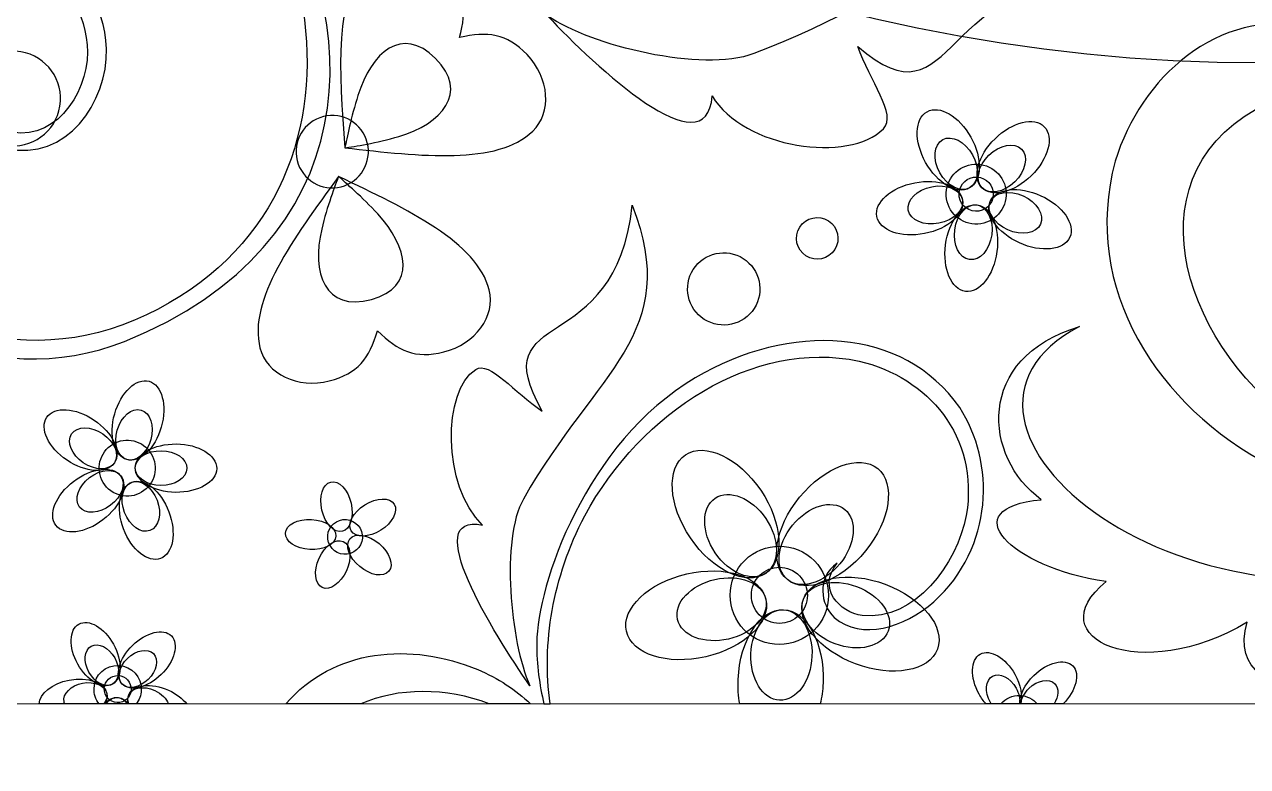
# Model space of a CAD drawing. Header units: millimetres. Extents: x -96 to 58, y -5 to 152.
# Drawn here: x -59.13 to -19.42, y -4.93 to 19.15 of the extents above; entities that cross this region are included whole.
import ezdxf

# ---------------------------------------------------------------- set-up
doc = ezdxf.new("R2010")
doc.units = ezdxf.units.MM
doc.header["$MEASUREMENT"] = 0
doc.layers.add('Capa 1', color=7, linetype='Continuous')

msp = doc.modelspace()

# ---------------------------------------------------------------- linework, layer by layer
at = {"layer": 'Capa 1', "color": 250, "lineweight": 9}
msp.add_open_spline([(-95.1806, 149.5), (-95.1806, 149.5), (57.2195, 149.5), (57.2195, 149.5), (57.2195, 149.5), (57.2195, 149.5), (57.2195, -2.9001), (57.2195, -2.9001), (57.2195, -2.9001), (57.2195, -2.9001), (-95.1806, -2.9001), (-95.1806, -2.9001), (-95.1806, -2.9001), (-95.1806, -2.9001), (-95.1806, 149.5), (-95.1806, 149.5)], degree=3, knots=[0, 0, 0, 0, 0.2, 0.2, 0.2, 0.2, 0.4, 0.4, 0.4, 0.4, 0.6, 0.6, 0.6, 0.6, 1, 1, 1, 1], dxfattribs=at)
at = {"layer": 'Capa 1', "color": 7}
msp.add_open_spline([(-18.9806, 128.6859), (11.6082, 128.6859), (36.4054, 103.8887), (36.4054, 73.2999), (36.4054, 73.2999), (36.4054, 42.7112), (11.6082, 17.9139), (-18.9806, 17.9139), (-18.9806, 17.9139), (-49.5694, 17.9139), (-74.3666, 42.7111), (-74.3666, 73.2999), (-74.3666, 73.2999), (-74.3666, 103.8888), (-49.5694, 128.6859), (-18.9806, 128.6859)], degree=3, knots=[0, 0, 0, 0, 0.2, 0.2, 0.2, 0.2, 0.4, 0.4, 0.4, 0.4, 0.6, 0.6, 0.6, 0.6, 1, 1, 1, 1], dxfattribs=at)
at = {"layer": 'Capa 1'}
for points, knots in [([(-60.1809, 17.1918), (-60.9255, 16.8436), (-60.3431, 15.9568), (-59.8126, 15.7408), (-59.8126, 15.7408), (-58.2456, 15.169), (-57.0805, 16.8821), (-57.08, 18.2522), (-57.08, 18.2522), (-57.158, 20.8573), (-59.9147, 22.5302), (-62.2818, 22.0737), (-62.2818, 22.0737), (-65.827, 21.285), (-67.5467, 17.1349), (-66.4388, 13.8971), (-66.4388, 13.8971), (-64.918, 9.8312), (-59.921, 7.9182), (-55.9689, 9.3955), (-55.9689, 9.3955), (-47.1162, 12.7158), (-48.7407, 24.4549), (-56.2488, 27.8375), (-56.2488, 27.8375), (-60.5057, 29.8308), (-65.6267, 28.5567), (-69.1952, 25.2202), (-69.1952, 25.2202), (-55.3195, 38.1382), (-40.1722, 15.1738), (-55.8825, 8.8663), (-55.8825, 8.8663), (-60.1153, 7.167), (-65.2225, 9.417), (-66.808, 13.8201), (-66.808, 13.8201), (-67.9884, 17.4123), (-66.2286, 21.548), (-62.3316, 22.4043), (-62.3316, 22.4043), (-59.609, 22.9215), (-56.6177, 21.3111), (-56.4632, 18.361), (-56.4632, 18.361), (-56.4236, 16.632), (-57.7748, 14.6862), (-59.7127, 15.1315), (-59.7127, 15.1315), (-60.4445, 15.325), (-61.4204, 16.2991), (-60.688, 17.0332), (-60.688, 17.0332), (-60.5455, 17.1627), (-60.3732, 17.2236), (-60.1809, 17.1918)], [0, 0, 0, 0, 0.0666667, 0.0666667, 0.0666667, 0.0666667, 0.1333333, 0.1333333, 0.1333333, 0.1333333, 0.2, 0.2, 0.2, 0.2, 0.2666667, 0.2666667, 0.2666667, 0.2666667, 0.3333333, 0.3333333, 0.3333333, 0.3333333, 0.4, 0.4, 0.4, 0.4, 0.4666667, 0.4666667, 0.4666667, 0.4666667, 0.5333333, 0.5333333, 0.5333333, 0.5333333, 0.6, 0.6, 0.6, 0.6, 0.6666667, 0.6666667, 0.6666667, 0.6666667, 0.7333333, 0.7333333, 0.7333333, 0.7333333, 0.8, 0.8, 0.8, 0.8, 0.8666667, 0.8666667, 0.8666667, 0.8666667, 1, 1, 1, 1]), ([(-42.1398, 19.427), (-40.7416, 18.464), (-37.1311, 17.575), (-35.4528, 18.2081), (-35.4528, 18.2081), (-30.0632, 20.2399), (-27.8881, 23.2209), (-23.7299, 20.6937), (-23.7299, 20.6937), (-29.5188, 20.9182), (-28.8319, 15.6406), (-32.0789, 18.4416), (-32.0789, 18.4416), (-31.6925, 17.3203), (-30.7838, 16.2307), (-31.2452, 15.7631), (-31.2452, 15.7631), (-32.3381, 14.6547), (-35.7877, 15.1155), (-36.8031, 16.8369), (-36.8031, 16.8369), (-36.9771, 14.3868), (-40.6113, 17.7991), (-42.1398, 19.427)], [0, 0, 0, 0, 0.1428571, 0.1428571, 0.1428571, 0.1428571, 0.2857143, 0.2857143, 0.2857143, 0.2857143, 0.4285714, 0.4285714, 0.4285714, 0.4285714, 0.5714286, 0.5714286, 0.5714286, 0.5714286, 0.7142857, 0.7142857, 0.7142857, 0.7142857, 1, 1, 1, 1]), ([(-45.0035, 18.731), (-44.098, 18.9359), (-43.4793, 18.8652), (-42.8141, 18.174), (-42.8141, 18.174), (-42.0797, 17.4105), (-41.9973, 16.2972), (-42.6298, 15.689), (-42.6298, 15.689), (-43.7755, 14.5871), (-46.2514, 14.8688), (-48.727, 15.15), (-48.727, 15.15), (-48.9113, 17.6351), (-49.0959, 20.1196), (-47.95, 21.2215), (-47.95, 21.2215), (-47.3177, 21.8299), (-46.2084, 21.7034), (-45.4744, 20.9401), (-45.4744, 20.9401), (-44.8092, 20.2485), (-44.7631, 19.6276), (-45.0035, 18.731)], [0, 0, 0, 0, 0.1428571, 0.1428571, 0.1428571, 0.1428571, 0.2857143, 0.2857143, 0.2857143, 0.2857143, 0.4285714, 0.4285714, 0.4285714, 0.4285714, 0.5714286, 0.5714286, 0.5714286, 0.5714286, 0.7142857, 0.7142857, 0.7142857, 0.7142857, 1, 1, 1, 1]), ([(-16.3935, 14.7237), (-14.8042, 15.7389), (-17.2753, 17.2116), (-18.3073, 16.8023), (-18.3073, 16.8023), (-28.1525, 12.8991), (-12.9108, -4.933), (-4.3022, 11.0134), (-4.3022, 11.0134), (-6.5114, 5.4835), (-12.9217, 1.7998), (-18.6777, 4.8323), (-18.6777, 4.8323), (-22.3275, 6.7545), (-24.8398, 10.579), (-23.7165, 14.7173), (-23.7165, 14.7173), (-22.8973, 17.4277), (-20.3837, 19.684), (-17.4127, 19.1002), (-17.4127, 19.1002), (-16.0076, 18.7785), (-14.6374, 17.6726), (-14.7301, 16.1069), (-14.7301, 16.1069), (-14.8119, 15.2742), (-15.5366, 14.6678), (-16.3935, 14.7237)], [0, 0, 0, 0, 0.125, 0.125, 0.125, 0.125, 0.25, 0.25, 0.25, 0.25, 0.375, 0.375, 0.375, 0.375, 0.5, 0.5, 0.5, 0.5, 0.625, 0.625, 0.625, 0.625, 0.75, 0.75, 0.75, 0.75, 1, 1, 1, 1]), ([(-45.7886, 18.0525), (-44.6784, 16.9452), (-45.5862, 15.9285), (-46.9738, 15.5184), (-46.9738, 15.5184), (-47.7006, 15.3033), (-48.4224, 15.1947), (-48.727, 15.15), (-48.727, 15.15), (-48.6585, 15.4526), (-48.5281, 16.1469), (-48.3031, 16.8518), (-48.3031, 16.8518), (-47.8589, 18.2456), (-46.8745, 19.1356), (-45.7886, 18.0525)], [0, 0, 0, 0, 0.2, 0.2, 0.2, 0.2, 0.4, 0.4, 0.4, 0.4, 0.6, 0.6, 0.6, 0.6, 1, 1, 1, 1]), ([(-57.9774, 16.5036), (-58.1131, 15.6655), (-58.903, 15.0966), (-59.7404, 15.2322), (-59.7404, 15.2322), (-60.5784, 15.3685), (-61.1473, 16.1578), (-61.0115, 16.9952), (-61.0115, 16.9952), (-60.8758, 17.833), (-60.0861, 18.4021), (-59.2485, 18.2664), (-59.2485, 18.2664), (-58.4108, 18.1306), (-57.8417, 17.341), (-57.9774, 16.5036)], [0, 0, 0, 0, 0.2, 0.2, 0.2, 0.2, 0.4, 0.4, 0.4, 0.4, 0.6, 0.6, 0.6, 0.6, 1, 1, 1, 1]), ([(-48.8506, 13.8855), (-49.4794, 13.7265), (-50.1181, 14.1077), (-50.2767, 14.7371), (-50.2767, 14.7371), (-50.4355, 15.3656), (-50.0546, 16.0041), (-49.4256, 16.1629), (-49.4256, 16.1629), (-48.7971, 16.3219), (-48.1583, 15.9409), (-47.9994, 15.3121), (-47.9994, 15.3121), (-47.8406, 14.6834), (-48.2218, 14.0442), (-48.8506, 13.8855)], [0, 0, 0, 0, 0.2, 0.2, 0.2, 0.2, 0.4, 0.4, 0.4, 0.4, 0.6, 0.6, 0.6, 0.6, 1, 1, 1, 1]), ([(-29.8265, 16.321), (-30.232, 16.0949), (-30.2529, 15.3572), (-29.8723, 14.6738), (-29.8723, 14.6738), (-29.4919, 13.9901), (-28.8543, 13.6192), (-28.4488, 13.8453), (-28.4488, 13.8453), (-28.0429, 14.0711), (-28.0223, 14.8087), (-28.4027, 15.4917), (-28.4027, 15.4917), (-28.783, 16.1756), (-29.4207, 16.5464), (-29.8265, 16.321)], [0, 0, 0, 0, 0.2, 0.2, 0.2, 0.2, 0.4, 0.4, 0.4, 0.4, 0.6, 0.6, 0.6, 0.6, 1, 1, 1, 1]), ([(-26.0195, 15.8343), (-26.3443, 16.1666), (-27.061, 15.9917), (-27.6199, 15.4445), (-27.6199, 15.4445), (-28.1791, 14.8978), (-28.3689, 14.185), (-28.044, 13.853), (-28.044, 13.853), (-27.7192, 13.521), (-27.0026, 13.6956), (-26.4436, 14.2428), (-26.4436, 14.2428), (-25.8844, 14.7898), (-25.6943, 15.5027), (-26.0195, 15.8343)], [0, 0, 0, 0, 0.2, 0.2, 0.2, 0.2, 0.4, 0.4, 0.4, 0.4, 0.6, 0.6, 0.6, 0.6, 1, 1, 1, 1]), ([(-29.3167, 15.4148), (-29.6087, 15.2519), (-29.6505, 14.7697), (-29.4098, 14.3376), (-29.4098, 14.3376), (-29.1693, 13.9057), (-28.7375, 13.687), (-28.4456, 13.8496), (-28.4456, 13.8496), (-28.1534, 14.0119), (-28.1116, 14.4944), (-28.352, 14.9265), (-28.352, 14.9265), (-28.5924, 15.3591), (-29.0243, 15.5771), (-29.3167, 15.4148)], [0, 0, 0, 0, 0.2, 0.2, 0.2, 0.2, 0.4, 0.4, 0.4, 0.4, 0.6, 0.6, 0.6, 0.6, 1, 1, 1, 1]), ([(-26.7589, 15.1041), (-26.9925, 15.3428), (-27.4691, 15.256), (-27.8222, 14.91), (-27.8222, 14.91), (-28.1757, 14.564), (-28.2727, 14.0897), (-28.0389, 13.851), (-28.0389, 13.851), (-27.8053, 13.612), (-27.3291, 13.6991), (-26.9754, 14.0451), (-26.9754, 14.0451), (-26.6222, 14.3912), (-26.5249, 14.865), (-26.7589, 15.1041)], [0, 0, 0, 0, 0.2, 0.2, 0.2, 0.2, 0.4, 0.4, 0.4, 0.4, 0.6, 0.6, 0.6, 0.6, 1, 1, 1, 1]), ([(-28.2735, 12.6739), (-27.7361, 12.6497), (-27.2813, 13.066), (-27.2573, 13.6026), (-27.2573, 13.6026), (-27.2332, 14.1399), (-27.6494, 14.5948), (-28.1863, 14.6189), (-28.1863, 14.6189), (-28.7235, 14.6428), (-29.1785, 14.2265), (-29.2023, 13.6896), (-29.2023, 13.6896), (-29.2263, 13.153), (-28.8105, 12.6977), (-28.2735, 12.6739)], [0, 0, 0, 0, 0.2, 0.2, 0.2, 0.2, 0.4, 0.4, 0.4, 0.4, 0.6, 0.6, 0.6, 0.6, 1, 1, 1, 1]), ([(-47.6658, 9.2104), (-47.9365, 8.3227), (-48.3042, 7.8197), (-49.2344, 7.5844), (-49.2344, 7.5844), (-50.2613, 7.3254), (-51.2693, 7.8051), (-51.4839, 8.6562), (-51.4839, 8.6562), (-51.8734, 10.1972), (-50.4021, 12.208), (-48.9308, 14.219), (-48.9308, 14.219), (-46.6812, 13.1479), (-44.4314, 12.0766), (-44.0419, 10.5354), (-44.0419, 10.5354), (-43.8272, 9.6849), (-44.4864, 8.7836), (-45.5135, 8.5246), (-45.5135, 8.5246), (-46.4437, 8.2893), (-47.006, 8.5575), (-47.6658, 9.2104)], [0, 0, 0, 0, 0.1428571, 0.1428571, 0.1428571, 0.1428571, 0.2857143, 0.2857143, 0.2857143, 0.2857143, 0.4285714, 0.4285714, 0.4285714, 0.4285714, 0.5714286, 0.5714286, 0.5714286, 0.5714286, 0.7142857, 0.7142857, 0.7142857, 0.7142857, 1, 1, 1, 1]), ([(-47.8661, 10.2287), (-49.378, 9.8134), (-49.8111, 11.105), (-49.4797, 12.5136), (-49.4797, 12.5136), (-49.3062, 13.2515), (-49.0426, 13.9323), (-48.9308, 14.219), (-48.9308, 14.219), (-48.7021, 14.01), (-48.1635, 13.5519), (-47.6626, 13.0076), (-47.6626, 13.0076), (-46.672, 11.9307), (-46.3873, 10.635), (-47.8661, 10.2287)], [0, 0, 0, 0, 0.2, 0.2, 0.2, 0.2, 0.4, 0.4, 0.4, 0.4, 0.6, 0.6, 0.6, 0.6, 1, 1, 1, 1]), ([(-31.4561, 12.921), (-31.3677, 12.4651), (-30.6731, 12.216), (-29.9055, 12.3651), (-29.9055, 12.3651), (-29.1376, 12.5138), (-28.5864, 13.0038), (-28.6749, 13.4601), (-28.6749, 13.4601), (-28.7632, 13.9163), (-29.4576, 14.165), (-30.2254, 14.0161), (-30.2254, 14.0161), (-30.9935, 13.8673), (-31.5442, 13.3768), (-31.4561, 12.921)], [0, 0, 0, 0, 0.2, 0.2, 0.2, 0.2, 0.4, 0.4, 0.4, 0.4, 0.6, 0.6, 0.6, 0.6, 1, 1, 1, 1]), ([(-30.4364, 13.1239), (-30.3728, 12.7955), (-29.9275, 12.6055), (-29.4422, 12.6999), (-29.4422, 12.6999), (-28.9565, 12.7939), (-28.6144, 13.1364), (-28.6779, 13.4644), (-28.6779, 13.4644), (-28.7415, 13.7926), (-29.1869, 13.9824), (-29.6725, 13.8882), (-29.6725, 13.8882), (-30.1579, 13.7942), (-30.4999, 13.4515), (-30.4364, 13.1239)], [0, 0, 0, 0, 0.2, 0.2, 0.2, 0.2, 0.4, 0.4, 0.4, 0.4, 0.6, 0.6, 0.6, 0.6, 1, 1, 1, 1]), ([(-28.2547, 13.0914), (-27.9481, 13.078), (-27.6888, 13.3153), (-27.6751, 13.6212), (-27.6751, 13.6212), (-27.6614, 13.9277), (-27.8986, 14.1873), (-28.2051, 14.2008), (-28.2051, 14.2008), (-28.5114, 14.2146), (-28.7707, 13.9772), (-28.7847, 13.671), (-28.7847, 13.671), (-28.7982, 13.3649), (-28.5612, 13.1055), (-28.2547, 13.0914)], [0, 0, 0, 0, 0.2, 0.2, 0.2, 0.2, 0.4, 0.4, 0.4, 0.4, 0.6, 0.6, 0.6, 0.6, 1, 1, 1, 1]), ([(-25.1923, 12.2456), (-25.0003, 12.6682), (-25.4225, 13.2729), (-26.1349, 13.5963), (-26.1349, 13.5963), (-26.8472, 13.9198), (-27.5804, 13.8387), (-27.7722, 13.4157), (-27.7722, 13.4157), (-27.9642, 12.9931), (-27.5421, 12.388), (-26.8297, 12.0649), (-26.8297, 12.0649), (-26.1173, 11.7417), (-25.3841, 11.8221), (-25.1923, 12.2456)], [0, 0, 0, 0, 0.2, 0.2, 0.2, 0.2, 0.4, 0.4, 0.4, 0.4, 0.6, 0.6, 0.6, 0.6, 1, 1, 1, 1]), ([(-26.1408, 12.6705), (-26.0029, 12.9744), (-26.2561, 13.3871), (-26.7066, 13.5918), (-26.7066, 13.5918), (-27.1568, 13.7959), (-27.6342, 13.7145), (-27.7722, 13.4103), (-27.7722, 13.4103), (-27.9106, 13.1057), (-27.6571, 12.6934), (-27.2066, 12.489), (-27.2066, 12.489), (-26.7565, 12.2847), (-26.2791, 12.3659), (-26.1408, 12.6705)], [0, 0, 0, 0, 0.2, 0.2, 0.2, 0.2, 0.4, 0.4, 0.4, 0.4, 0.6, 0.6, 0.6, 0.6, 1, 1, 1, 1]), ([(-42.7205, -2.3123), (-43.3625, -0.8784), (-43.671, 2.4478), (-42.9312, 3.7482), (-42.9312, 3.7482), (-40.5563, 7.9245), (-37.7728, 9.1019), (-39.3975, 13.2855), (-39.3975, 13.2855), (-39.9164, 8.2354), (-44.2884, 10.0672), (-42.321, 6.6065), (-42.321, 6.6065), (-43.2203, 7.203), (-44.0288, 8.2432), (-44.4806, 7.9547), (-44.4806, 7.9547), (-45.5501, 7.2717), (-45.5831, 4.1853), (-44.2543, 2.9043), (-44.2543, 2.9043), (-46.3438, 3.3296), (-43.908, -0.6097), (-42.7205, -2.3123)], [0, 0, 0, 0, 0.1428571, 0.1428571, 0.1428571, 0.1428571, 0.2857143, 0.2857143, 0.2857143, 0.2857143, 0.4285714, 0.4285714, 0.4285714, 0.4285714, 0.5714286, 0.5714286, 0.5714286, 0.5714286, 0.7142857, 0.7142857, 0.7142857, 0.7142857, 1, 1, 1, 1]), ([(-28.5807, 10.4897), (-28.1202, 10.4273), (-27.6622, 11.0054), (-27.5575, 11.7807), (-27.5575, 11.7807), (-27.4528, 12.556), (-27.7413, 13.2348), (-28.2015, 13.2969), (-28.2015, 13.2969), (-28.6616, 13.3591), (-29.1198, 12.7809), (-29.2243, 12.0059), (-29.2243, 12.0059), (-29.3291, 11.2307), (-29.0409, 10.5518), (-28.5807, 10.4897)], [0, 0, 0, 0, 0.2, 0.2, 0.2, 0.2, 0.4, 0.4, 0.4, 0.4, 0.6, 0.6, 0.6, 0.6, 1, 1, 1, 1]), ([(-28.4464, 11.5204), (-28.115, 11.4756), (-27.7928, 11.8367), (-27.7267, 12.3267), (-27.7267, 12.3267), (-27.6605, 12.8173), (-27.8755, 13.2503), (-28.2069, 13.2955), (-28.2069, 13.2955), (-28.538, 13.34), (-28.86, 12.9787), (-28.9264, 12.4888), (-28.9264, 12.4888), (-28.9925, 11.9988), (-28.7773, 11.5651), (-28.4464, 11.5204)], [0, 0, 0, 0, 0.2, 0.2, 0.2, 0.2, 0.4, 0.4, 0.4, 0.4, 0.6, 0.6, 0.6, 0.6, 1, 1, 1, 1]), ([(-33.029, 12.7785), (-33.3427, 12.9793), (-33.76, 12.8882), (-33.9612, 12.5743), (-33.9612, 12.5743), (-34.162, 12.2607), (-34.0708, 11.8431), (-33.7571, 11.6421), (-33.7571, 11.6421), (-33.4434, 11.4415), (-33.0259, 11.5323), (-32.825, 11.8465), (-32.825, 11.8465), (-32.6238, 12.16), (-32.7154, 12.5774), (-33.029, 12.7785)], [0, 0, 0, 0, 0.2, 0.2, 0.2, 0.2, 0.4, 0.4, 0.4, 0.4, 0.6, 0.6, 0.6, 0.6, 1, 1, 1, 1]), ([(-35.794, 11.5584), (-36.3397, 11.9077), (-37.0656, 11.7489), (-37.4153, 11.2031), (-37.4153, 11.2031), (-37.765, 10.658), (-37.6062, 9.9316), (-37.0604, 9.5818), (-37.0604, 9.5818), (-36.5149, 9.2324), (-35.7886, 9.3912), (-35.4388, 9.937), (-35.4388, 9.937), (-35.0893, 10.4823), (-35.2482, 11.2088), (-35.794, 11.5584)], [0, 0, 0, 0, 0.2, 0.2, 0.2, 0.2, 0.4, 0.4, 0.4, 0.4, 0.6, 0.6, 0.6, 0.6, 1, 1, 1, 1]), ([(-32.7494, 1.6728), (-33.3996, 0.8386), (-32.6684, 0.07), (-31.9277, -0.0336), (-31.9277, -0.0336), (-30.2177, -0.2015), (-28.8566, 1.6278), (-28.5512, 3.2203), (-28.5512, 3.2203), (-28.1319, 5.7964), (-29.8002, 7.6989), (-32.0288, 8.2289), (-32.0288, 8.2289), (-35.4855, 8.9393), (-39.0921, 6.5893), (-40.9416, 3.2053), (-40.9416, 3.2053), (-41.9862, 1.1833), (-42.3373, -0.9213), (-42.0636, -2.9001), (-42.0636, -2.9001), (-42.0636, -2.9001), (-42.2658, -2.9001), (-42.2658, -2.9001), (-42.2658, -2.9001), (-42.4046, -2.3036), (-42.5028, -1.6272), (-42.4973, -0.9205), (-42.4973, -0.9205), (-42.4827, 0.9691), (-40.9132, 5.575), (-37.3509, 7.6835), (-37.3509, 7.6835), (-34.2935, 9.4932), (-30.601, 9.3494), (-28.7673, 6.7193), (-28.7673, 6.7193), (-27.6113, 4.9391), (-27.6463, 2.1953), (-29.6087, 0.4112), (-29.6087, 0.4112), (-30.5634, -0.412), (-31.9627, -0.8599), (-32.8376, -0.0939), (-32.8376, -0.0939), (-33.2851, 0.3363), (-33.4203, 1.1713), (-32.7494, 1.6728)], [0, 0, 0, 0, 0.0769231, 0.0769231, 0.0769231, 0.0769231, 0.1538462, 0.1538462, 0.1538462, 0.1538462, 0.2307692, 0.2307692, 0.2307692, 0.2307692, 0.3076923, 0.3076923, 0.3076923, 0.3076923, 0.3846154, 0.3846154, 0.3846154, 0.3846154, 0.4615385, 0.4615385, 0.4615385, 0.4615385, 0.5384615, 0.5384615, 0.5384615, 0.5384615, 0.6153846, 0.6153846, 0.6153846, 0.6153846, 0.6923077, 0.6923077, 0.6923077, 0.6923077, 0.7692308, 0.7692308, 0.7692308, 0.7692308, 0.8461538, 0.8461538, 0.8461538, 0.8461538, 1, 1, 1, 1]), ([(-4.8632, 8.8082), (-6.394, 5.8708), (-9.3505, 2.9821), (-11.7697, 2.0631), (-11.7697, 2.0631), (-21.4203, -1.6036), (-30.7984, 6.2382), (-24.8798, 9.3471), (-24.8798, 9.3471), (-28.2761, 8.3432), (-28.0009, 5.0814), (-26.1173, 3.7282), (-26.1173, 3.7282), (-29.0093, 3.4553), (-27.118, 1.5267), (-24.0144, 1.068), (-24.0144, 1.068), (-26.2716, -0.7699), (-22.8596, -2.3054), (-19.4309, -0.2447), (-19.4309, -0.2447), (-20.3375, -3.4355), (-14.6992, -2.7665), (-9.9716, 1.327), (-9.9716, 1.327), (-7.9, 3.1212), (-5.8589, 6.0919), (-4.8632, 8.8082)], [0, 0, 0, 0, 0.125, 0.125, 0.125, 0.125, 0.25, 0.25, 0.25, 0.25, 0.375, 0.375, 0.375, 0.375, 0.5, 0.5, 0.5, 0.5, 0.625, 0.625, 0.625, 0.625, 0.75, 0.75, 0.75, 0.75, 1, 1, 1, 1]), ([(-55.0834, 7.5739), (-55.501, 7.6924), (-56.0012, 7.2181), (-56.201, 6.5155), (-56.201, 6.5155), (-56.4004, 5.8123), (-56.2242, 5.146), (-55.8067, 5.0275), (-55.8067, 5.0275), (-55.389, 4.9088), (-54.8888, 5.383), (-54.6891, 6.0859), (-54.6891, 6.0859), (-54.4895, 6.7891), (-54.6661, 7.4551), (-55.0834, 7.5739)], [0, 0, 0, 0, 0.2, 0.2, 0.2, 0.2, 0.4, 0.4, 0.4, 0.4, 0.6, 0.6, 0.6, 0.6, 1, 1, 1, 1]), ([(-58.4056, 6.402), (-58.648, 6.0421), (-58.3535, 5.4188), (-57.7473, 5.0104), (-57.7473, 5.0104), (-57.1411, 4.6021), (-56.4532, 4.5622), (-56.2108, 4.9222), (-56.2108, 4.9222), (-55.968, 5.282), (-56.2629, 5.9047), (-56.8687, 6.3135), (-56.8687, 6.3135), (-57.4749, 6.7222), (-58.1629, 6.7614), (-58.4056, 6.402)], [0, 0, 0, 0, 0.2, 0.2, 0.2, 0.2, 0.4, 0.4, 0.4, 0.4, 0.6, 0.6, 0.6, 0.6, 1, 1, 1, 1]), ([(-55.3444, 6.6383), (-55.6447, 6.724), (-55.9907, 6.4322), (-56.1172, 5.9877), (-56.1172, 5.9877), (-56.2434, 5.5436), (-56.102, 5.1137), (-55.8018, 5.0284), (-55.8018, 5.0284), (-55.5012, 4.9429), (-55.1552, 5.2345), (-55.0288, 5.6786), (-55.0288, 5.6786), (-54.9028, 6.1232), (-55.0439, 6.5527), (-55.3444, 6.6383)], [0, 0, 0, 0, 0.2, 0.2, 0.2, 0.2, 0.4, 0.4, 0.4, 0.4, 0.6, 0.6, 0.6, 0.6, 1, 1, 1, 1]), ([(-57.5974, 5.8626), (-57.772, 5.604), (-57.6031, 5.1844), (-57.2199, 4.926), (-57.2199, 4.926), (-56.8367, 4.6678), (-56.3842, 4.668), (-56.2096, 4.9271), (-56.2096, 4.9271), (-56.035, 5.1862), (-56.2044, 5.6056), (-56.5874, 5.8641), (-56.5874, 5.8641), (-56.9706, 6.1223), (-57.4228, 6.1214), (-57.5974, 5.8626)], [0, 0, 0, 0, 0.2, 0.2, 0.2, 0.2, 0.4, 0.4, 0.4, 0.4, 0.6, 0.6, 0.6, 0.6, 1, 1, 1, 1]), ([(-56.4643, 4.1372), (-56.1249, 3.7666), (-55.5493, 3.7414), (-55.179, 4.0805), (-55.179, 4.0805), (-54.8083, 4.4201), (-54.7832, 4.9955), (-55.1226, 5.3661), (-55.1226, 5.3661), (-55.4617, 5.7365), (-56.0373, 5.7611), (-56.4079, 5.4222), (-56.4079, 5.4222), (-56.7783, 5.0829), (-56.8035, 4.5075), (-56.4643, 4.1372)], [0, 0, 0, 0, 0.2, 0.2, 0.2, 0.2, 0.4, 0.4, 0.4, 0.4, 0.6, 0.6, 0.6, 0.6, 1, 1, 1, 1]), ([(-37.6697, 5.1825), (-38.2999, 4.7554), (-38.2275, 3.5476), (-37.508, 2.4861), (-37.508, 2.4861), (-36.7885, 1.4247), (-35.6938, 0.9103), (-35.0634, 1.3373), (-35.0634, 1.3373), (-34.4334, 1.765), (-34.5059, 2.9718), (-35.2253, 4.0333), (-35.2253, 4.0333), (-35.9448, 5.0952), (-37.0395, 5.6097), (-37.6697, 5.1825)], [0, 0, 0, 0, 0.2, 0.2, 0.2, 0.2, 0.4, 0.4, 0.4, 0.4, 0.6, 0.6, 0.6, 0.6, 1, 1, 1, 1]), ([(-52.8871, 4.7391), (-52.8825, 5.1731), (-53.4721, 5.5307), (-54.2028, 5.5378), (-54.2028, 5.5378), (-54.9334, 5.5453), (-55.5296, 5.1993), (-55.5342, 4.7651), (-55.5342, 4.7651), (-55.5385, 4.3313), (-54.9492, 3.9738), (-54.2182, 3.9663), (-54.2182, 3.9663), (-53.4876, 3.9592), (-52.8915, 4.3049), (-52.8871, 4.7391)], [0, 0, 0, 0, 0.2, 0.2, 0.2, 0.2, 0.4, 0.4, 0.4, 0.4, 0.6, 0.6, 0.6, 0.6, 1, 1, 1, 1]), ([(-53.8585, 4.7439), (-53.8553, 5.0563), (-54.2274, 5.3135), (-54.6893, 5.318), (-54.6893, 5.318), (-55.1518, 5.3227), (-55.5287, 5.073), (-55.5321, 4.7605), (-55.5321, 4.7605), (-55.535, 4.4487), (-55.1629, 4.1913), (-54.7008, 4.1867), (-54.7008, 4.1867), (-54.2386, 4.1825), (-53.8617, 4.432), (-53.8585, 4.7439)], [0, 0, 0, 0, 0.2, 0.2, 0.2, 0.2, 0.4, 0.4, 0.4, 0.4, 0.6, 0.6, 0.6, 0.6, 1, 1, 1, 1]), ([(-31.4286, 4.7383), (-32.019, 5.219), (-33.1544, 4.8023), (-33.9643, 3.8078), (-33.9643, 3.8078), (-34.7742, 2.8135), (-34.952, 1.6172), (-34.3619, 1.1361), (-34.3619, 1.1361), (-33.7712, 0.6556), (-32.6358, 1.0723), (-31.8262, 2.0666), (-31.8262, 2.0666), (-31.0162, 3.0611), (-30.8382, 4.2571), (-31.4286, 4.7383)], [0, 0, 0, 0, 0.2, 0.2, 0.2, 0.2, 0.4, 0.4, 0.4, 0.4, 0.6, 0.6, 0.6, 0.6, 1, 1, 1, 1]), ([(-58.1094, 2.896), (-57.846, 2.5508), (-57.1615, 2.6304), (-56.5802, 3.074), (-56.5802, 3.074), (-55.9995, 3.5176), (-55.7419, 4.1569), (-56.005, 4.5018), (-56.005, 4.5018), (-56.2685, 4.8467), (-56.9532, 4.7669), (-57.5339, 4.3235), (-57.5339, 4.3235), (-58.1151, 3.8799), (-58.3727, 3.2405), (-58.1094, 2.896)], [0, 0, 0, 0, 0.2, 0.2, 0.2, 0.2, 0.4, 0.4, 0.4, 0.4, 0.6, 0.6, 0.6, 0.6, 1, 1, 1, 1]), ([(-57.3401, 3.4887), (-57.1506, 3.2406), (-56.699, 3.2663), (-56.3318, 3.5468), (-56.3318, 3.5468), (-55.9643, 3.8273), (-55.8204, 4.2559), (-56.0098, 4.5041), (-56.0098, 4.5041), (-56.1993, 4.7524), (-56.6506, 4.7262), (-57.0181, 4.446), (-57.0181, 4.446), (-57.3852, 4.1656), (-57.5296, 3.7368), (-57.3401, 3.4887)], [0, 0, 0, 0, 0.2, 0.2, 0.2, 0.2, 0.4, 0.4, 0.4, 0.4, 0.6, 0.6, 0.6, 0.6, 1, 1, 1, 1]), ([(-54.7099, 1.8196), (-54.3038, 1.9728), (-54.1833, 2.6512), (-54.4409, 3.3353), (-54.4409, 3.3353), (-54.6987, 4.0194), (-55.2368, 4.4497), (-55.643, 4.2969), (-55.643, 4.2969), (-56.0488, 4.1439), (-56.1692, 3.4652), (-55.9117, 2.7812), (-55.9117, 2.7812), (-55.6541, 2.0979), (-55.1157, 1.6668), (-54.7099, 1.8196)], [0, 0, 0, 0, 0.2, 0.2, 0.2, 0.2, 0.4, 0.4, 0.4, 0.4, 0.6, 0.6, 0.6, 0.6, 1, 1, 1, 1]), ([(-55.0565, 2.7271), (-54.7643, 2.8371), (-54.6593, 3.2771), (-54.8224, 3.7093), (-54.8224, 3.7093), (-54.9853, 4.1419), (-55.3545, 4.4033), (-55.6466, 4.2932), (-55.6466, 4.2932), (-55.9388, 4.1833), (-56.0437, 3.7431), (-55.8807, 3.311), (-55.8807, 3.311), (-55.7179, 2.8782), (-55.349, 2.6169), (-55.0565, 2.7271)], [0, 0, 0, 0, 0.2, 0.2, 0.2, 0.2, 0.4, 0.4, 0.4, 0.4, 0.6, 0.6, 0.6, 0.6, 1, 1, 1, 1]), ([(-49.188, 4.3006), (-49.4501, 4.2382), (-49.5778, 3.8301), (-49.4731, 3.3888), (-49.4731, 3.3888), (-49.3683, 2.9481), (-49.0713, 2.6407), (-48.8094, 2.7028), (-48.8094, 2.7028), (-48.5472, 2.7649), (-48.4199, 3.173), (-48.5247, 3.6137), (-48.5247, 3.6137), (-48.6291, 4.0552), (-48.9265, 4.3624), (-49.188, 4.3006)], [0, 0, 0, 0, 0.2, 0.2, 0.2, 0.2, 0.4, 0.4, 0.4, 0.4, 0.6, 0.6, 0.6, 0.6, 1, 1, 1, 1]), ([(-36.7067, 3.7764), (-37.1602, 3.469), (-37.1592, 2.675), (-36.7041, 2.0038), (-36.7041, 2.0038), (-36.2494, 1.3328), (-35.5124, 1.0374), (-35.0591, 1.3453), (-35.0591, 1.3453), (-34.6051, 1.6528), (-34.6063, 2.4461), (-35.0613, 3.1175), (-35.0613, 3.1175), (-35.5164, 3.789), (-36.2528, 4.0837), (-36.7067, 3.7764)], [0, 0, 0, 0, 0.2, 0.2, 0.2, 0.2, 0.4, 0.4, 0.4, 0.4, 0.6, 0.6, 0.6, 0.6, 1, 1, 1, 1]), ([(-47.1268, 3.5832), (-47.2696, 3.8116), (-47.6969, 3.8018), (-48.0813, 3.5613), (-48.0813, 3.5613), (-48.4659, 3.3213), (-48.662, 2.9412), (-48.5195, 2.7131), (-48.5195, 2.7131), (-48.3767, 2.4844), (-47.9494, 2.4944), (-47.5648, 2.7346), (-47.5648, 2.7346), (-47.1803, 2.975), (-46.9843, 3.3547), (-47.1268, 3.5832)], [0, 0, 0, 0, 0.2, 0.2, 0.2, 0.2, 0.4, 0.4, 0.4, 0.4, 0.6, 0.6, 0.6, 0.6, 1, 1, 1, 1]), ([(-32.4987, 3.4112), (-32.9237, 3.7572), (-33.6833, 3.5281), (-34.1953, 2.8991), (-34.1953, 2.8991), (-34.7073, 2.2709), (-34.778, 1.4798), (-34.353, 1.1338), (-34.353, 1.1338), (-33.9282, 0.7878), (-33.1684, 1.0171), (-32.6564, 1.6462), (-32.6564, 1.6462), (-32.1444, 2.275), (-32.0737, 3.0651), (-32.4987, 3.4112)], [0, 0, 0, 0, 0.2, 0.2, 0.2, 0.2, 0.4, 0.4, 0.4, 0.4, 0.6, 0.6, 0.6, 0.6, 1, 1, 1, 1]), ([(-50.6559, 2.6459), (-50.6717, 2.3772), (-50.3176, 2.1375), (-49.8652, 2.1106), (-49.8652, 2.1106), (-49.4124, 2.0844), (-49.0326, 2.2803), (-49.0169, 2.5491), (-49.0169, 2.5491), (-49.0011, 2.8178), (-49.3551, 3.0574), (-49.8077, 3.084), (-49.8077, 3.084), (-50.2601, 3.1109), (-50.6402, 2.9146), (-50.6559, 2.6459)], [0, 0, 0, 0, 0.2, 0.2, 0.2, 0.2, 0.4, 0.4, 0.4, 0.4, 0.6, 0.6, 0.6, 0.6, 1, 1, 1, 1]), ([(-48.9001, 3.0548), (-49.1955, 2.9564), (-49.3555, 2.6364), (-49.2567, 2.3408), (-49.2567, 2.3408), (-49.1577, 2.0458), (-48.838, 1.8856), (-48.5427, 1.9844), (-48.5427, 1.9844), (-48.247, 2.0834), (-48.0876, 2.4028), (-48.1864, 2.6985), (-48.1864, 2.6985), (-48.2851, 2.9938), (-48.6045, 3.1535), (-48.9001, 3.0548)], [0, 0, 0, 0, 0.2, 0.2, 0.2, 0.2, 0.4, 0.4, 0.4, 0.4, 0.6, 0.6, 0.6, 0.6, 1, 1, 1, 1]), ([(-49.4619, 0.8763), (-49.2172, 0.7642), (-48.8658, 1.0076), (-48.6772, 1.4195), (-48.6772, 1.4195), (-48.4886, 1.8323), (-48.5341, 2.2571), (-48.7791, 2.3691), (-48.7791, 2.3691), (-49.0237, 2.4814), (-49.3752, 2.2377), (-49.5638, 1.8253), (-49.5638, 1.8253), (-49.7524, 1.4133), (-49.7066, 0.9881), (-49.4619, 0.8763)], [0, 0, 0, 0, 0.2, 0.2, 0.2, 0.2, 0.4, 0.4, 0.4, 0.4, 0.6, 0.6, 0.6, 0.6, 1, 1, 1, 1]), ([(-47.3014, 1.4049), (-47.1289, 1.6118), (-47.2711, 2.0147), (-47.6191, 2.3052), (-47.6191, 2.3052), (-47.9668, 2.5961), (-48.3893, 2.6638), (-48.5616, 2.4575), (-48.5616, 2.4575), (-48.7341, 2.251), (-48.5919, 1.8479), (-48.2439, 1.5571), (-48.2439, 1.5571), (-47.8958, 1.2666), (-47.474, 1.1983), (-47.3014, 1.4049)], [0, 0, 0, 0, 0.2, 0.2, 0.2, 0.2, 0.4, 0.4, 0.4, 0.4, 0.6, 0.6, 0.6, 0.6, 1, 1, 1, 1]), ([(-33.7276, 1.9464), (-34.458, 2.4398), (-35.4506, 2.2469), (-35.9437, 1.5165), (-35.9437, 1.5165), (-36.4371, 0.7864), (-36.2445, -0.2061), (-35.5138, -0.6992), (-35.5138, -0.6992), (-34.7834, -1.1923), (-33.7909, -1.0004), (-33.2978, -0.2697), (-33.2978, -0.2697), (-32.8046, 0.4614), (-32.9973, 1.4535), (-33.7276, 1.9464)], [0, 0, 0, 0, 0.2, 0.2, 0.2, 0.2, 0.4, 0.4, 0.4, 0.4, 0.6, 0.6, 0.6, 0.6, 1, 1, 1, 1]), ([(-39.585, -0.5446), (-39.4147, -1.2868), (-38.263, -1.6563), (-37.0129, -1.3698), (-37.0129, -1.3698), (-35.7631, -1.0828), (-34.8873, -0.2488), (-35.0576, 0.4936), (-35.0576, 0.4936), (-35.2279, 1.2358), (-36.3796, 1.6049), (-37.6296, 1.3184), (-37.6296, 1.3184), (-38.8795, 1.0317), (-39.7552, 0.1974), (-39.585, -0.5446)], [0, 0, 0, 0, 0.2, 0.2, 0.2, 0.2, 0.4, 0.4, 0.4, 0.4, 0.6, 0.6, 0.6, 0.6, 1, 1, 1, 1]), ([(-34.1114, 1.3783), (-34.5282, 1.6593), (-35.0939, 1.5499), (-35.3753, 1.1329), (-35.3753, 1.1329), (-35.6566, 0.7164), (-35.5467, 0.1502), (-35.13, -0.1312), (-35.13, -0.1312), (-34.7135, -0.4122), (-34.1475, -0.3026), (-33.8662, 0.1141), (-33.8662, 0.1141), (-33.5848, 0.5308), (-33.695, 1.0972), (-34.1114, 1.3783)], [0, 0, 0, 0, 0.2, 0.2, 0.2, 0.2, 0.4, 0.4, 0.4, 0.4, 0.6, 0.6, 0.6, 0.6, 1, 1, 1, 1]), ([(-37.9253, -0.1555), (-37.8031, -0.6901), (-37.063, -0.9763), (-36.2722, -0.7949), (-36.2722, -0.7949), (-35.4821, -0.6137), (-34.9405, -0.0336), (-35.063, 0.5008), (-35.063, 0.5008), (-35.1855, 1.0351), (-35.9259, 1.321), (-36.7162, 1.1396), (-36.7162, 1.1396), (-37.5063, 0.9585), (-38.0478, 0.3782), (-37.9253, -0.1555)], [0, 0, 0, 0, 0.2, 0.2, 0.2, 0.2, 0.4, 0.4, 0.4, 0.4, 0.6, 0.6, 0.6, 0.6, 1, 1, 1, 1]), ([(-29.4885, -1.1231), (-29.2217, -0.4099), (-29.9796, 0.5325), (-31.181, 0.9813), (-31.181, 0.9813), (-32.382, 1.4306), (-33.5725, 1.2163), (-33.839, 0.5031), (-33.839, 0.5031), (-34.1057, -0.2098), (-33.3478, -1.1526), (-32.1464, -1.6017), (-32.1464, -1.6017), (-30.9452, -2.051), (-29.7549, -1.8363), (-29.4885, -1.1231)], [0, 0, 0, 0, 0.2, 0.2, 0.2, 0.2, 0.4, 0.4, 0.4, 0.4, 0.6, 0.6, 0.6, 0.6, 1, 1, 1, 1]), ([(-31.0875, -0.5341), (-30.8957, -0.0209), (-31.3562, 0.6258), (-32.1155, 0.9094), (-32.1155, 0.9094), (-32.875, 1.1935), (-33.6466, 1.0076), (-33.8384, 0.4945), (-33.8384, 0.4945), (-34.0305, -0.0191), (-33.57, -0.6658), (-32.8107, -0.9494), (-32.8107, -0.9494), (-32.0511, -1.2333), (-31.2795, -1.0473), (-31.0875, -0.5341)], [0, 0, 0, 0, 0.2, 0.2, 0.2, 0.2, 0.4, 0.4, 0.4, 0.4, 0.6, 0.6, 0.6, 0.6, 1, 1, 1, 1]), ([(-33.2923, -2.9001), (-33.2439, -2.6857), (-33.2132, -2.4573), (-33.2034, -2.2195), (-33.2034, -2.2195), (-33.1504, -0.9381), (-33.7245, 0.1267), (-34.4852, 0.1579), (-34.4852, 0.1579), (-35.2456, 0.1894), (-35.9059, -0.8241), (-35.9586, -2.1056), (-35.9586, -2.1056), (-35.9701, -2.3834), (-35.952, -2.651), (-35.9091, -2.9001), (-35.9091, -2.9001), (-35.9091, -2.9001), (-33.2923, -2.9001), (-33.2923, -2.9001)], [0, 0, 0, 0, 0.1666667, 0.1666667, 0.1666667, 0.1666667, 0.3333333, 0.3333333, 0.3333333, 0.3333333, 0.5, 0.5, 0.5, 0.5, 0.6666667, 0.6666667, 0.6666667, 0.6666667, 1, 1, 1, 1]), ([(-34.6148, -2.7792), (-34.067, -2.8022), (-33.596, -2.1637), (-33.5625, -1.3535), (-33.5625, -1.3535), (-33.529, -0.5432), (-33.946, 0.1318), (-34.4935, 0.155), (-34.4935, 0.155), (-35.041, 0.1771), (-35.5121, -0.4614), (-35.5456, -1.2717), (-35.5456, -1.2717), (-35.5791, -2.0815), (-35.1621, -2.7568), (-34.6148, -2.7792)], [0, 0, 0, 0, 0.2, 0.2, 0.2, 0.2, 0.4, 0.4, 0.4, 0.4, 0.6, 0.6, 0.6, 0.6, 1, 1, 1, 1]), ([(-57.3629, -0.3097), (-57.6832, -0.488), (-57.6995, -1.0696), (-57.3994, -1.6085), (-57.3994, -1.6085), (-57.0994, -2.1474), (-56.5965, -2.4402), (-56.2766, -2.2622), (-56.2766, -2.2622), (-55.9566, -2.0841), (-55.9403, -1.5023), (-56.2402, -0.9635), (-56.2402, -0.9635), (-56.5401, -0.4242), (-57.043, -0.1314), (-57.3629, -0.3097)], [0, 0, 0, 0, 0.2, 0.2, 0.2, 0.2, 0.4, 0.4, 0.4, 0.4, 0.6, 0.6, 0.6, 0.6, 1, 1, 1, 1]), ([(-54.3604, -0.6929), (-54.6166, -0.4314), (-55.1822, -0.569), (-55.6229, -1.0006), (-55.6229, -1.0006), (-56.0636, -1.4318), (-56.2136, -1.994), (-55.9575, -2.2559), (-55.9575, -2.2559), (-55.7013, -2.5178), (-55.1358, -2.3804), (-54.6948, -1.9488), (-54.6948, -1.9488), (-54.2537, -1.5172), (-54.1043, -0.9549), (-54.3604, -0.6929)], [0, 0, 0, 0, 0.2, 0.2, 0.2, 0.2, 0.4, 0.4, 0.4, 0.4, 0.6, 0.6, 0.6, 0.6, 1, 1, 1, 1]), ([(-56.9609, -1.0243), (-57.1913, -1.1525), (-57.2242, -1.5326), (-57.0345, -1.8735), (-57.0345, -1.8735), (-56.8449, -2.2143), (-56.5041, -2.387), (-56.274, -2.2585), (-56.274, -2.2585), (-56.0437, -2.1304), (-56.0107, -1.7501), (-56.2005, -1.4093), (-56.2005, -1.4093), (-56.3899, -1.0684), (-56.7308, -0.8961), (-56.9609, -1.0243)], [0, 0, 0, 0, 0.2, 0.2, 0.2, 0.2, 0.4, 0.4, 0.4, 0.4, 0.6, 0.6, 0.6, 0.6, 1, 1, 1, 1]), ([(-54.9437, -1.2694), (-55.1281, -1.0811), (-55.5036, -1.1495), (-55.7823, -1.4222), (-55.7823, -1.4222), (-56.061, -1.6952), (-56.1378, -2.069), (-55.9532, -2.2576), (-55.9532, -2.2576), (-55.7689, -2.4459), (-55.3931, -2.3775), (-55.1146, -2.1045), (-55.1146, -2.1045), (-54.8356, -1.832), (-54.7594, -1.4577), (-54.9437, -1.2694)], [0, 0, 0, 0, 0.2, 0.2, 0.2, 0.2, 0.4, 0.4, 0.4, 0.4, 0.6, 0.6, 0.6, 0.6, 1, 1, 1, 1]), ([(-48.2055, -2.9001), (-47.0182, -2.3744), (-45.4263, -2.3532), (-44.0456, -2.9001), (-44.0456, -2.9001), (-44.0456, -2.9001), (-42.7025, -2.9001), (-42.7025, -2.9001), (-42.7025, -2.9001), (-43.1758, -2.4473), (-43.746, -2.0675), (-44.4154, -1.7871), (-44.4154, -1.7871), (-46.5673, -0.8852), (-49.1179, -1.1013), (-50.6415, -2.9001), (-50.6415, -2.9001), (-50.6415, -2.9001), (-48.2055, -2.9001), (-48.2055, -2.9001)], [0, 0, 0, 0, 0.1666667, 0.1666667, 0.1666667, 0.1666667, 0.3333333, 0.3333333, 0.3333333, 0.3333333, 0.5, 0.5, 0.5, 0.5, 0.6666667, 0.6666667, 0.6666667, 0.6666667, 1, 1, 1, 1]), ([(-28.0996, -1.2854), (-28.4196, -1.4637), (-28.4355, -2.0453), (-28.1359, -2.5844), (-28.1359, -2.5844), (-28.0703, -2.7022), (-27.995, -2.8082), (-27.914, -2.9001), (-27.914, -2.9001), (-27.914, -2.9001), (-26.7836, -2.9001), (-26.7836, -2.9001), (-26.7836, -2.9001), (-26.7235, -2.638), (-26.7869, -2.28), (-26.9766, -1.9388), (-26.9766, -1.9388), (-27.2765, -1.3996), (-27.7796, -1.1074), (-28.0996, -1.2854)], [0, 0, 0, 0, 0.1666667, 0.1666667, 0.1666667, 0.1666667, 0.3333333, 0.3333333, 0.3333333, 0.3333333, 0.5, 0.5, 0.5, 0.5, 0.6666667, 0.6666667, 0.6666667, 0.6666667, 1, 1, 1, 1]), ([(-25.0968, -1.6686), (-25.3529, -1.407), (-25.9185, -1.5447), (-26.3592, -1.9762), (-26.3592, -1.9762), (-26.6581, -2.2689), (-26.8232, -2.6218), (-26.8186, -2.9001), (-26.8186, -2.9001), (-26.8186, -2.9001), (-25.4071, -2.9001), (-25.4071, -2.9001), (-25.4071, -2.9001), (-24.9847, -2.4718), (-24.8453, -1.9256), (-25.0968, -1.6686)], [0, 0, 0, 0, 0.2, 0.2, 0.2, 0.2, 0.4, 0.4, 0.4, 0.4, 0.6, 0.6, 0.6, 0.6, 1, 1, 1, 1]), ([(-55.5054, -2.9001), (-55.4066, -2.7773), (-55.3444, -2.6231), (-55.3367, -2.4537), (-55.3367, -2.4537), (-55.3178, -2.0297), (-55.646, -1.6706), (-56.0696, -1.6521), (-56.0696, -1.6521), (-56.4932, -1.6331), (-56.8521, -1.9614), (-56.871, -2.385), (-56.871, -2.385), (-56.8797, -2.5791), (-56.8154, -2.7597), (-56.7023, -2.9001), (-56.7023, -2.9001), (-56.7023, -2.9001), (-55.5054, -2.9001), (-55.5054, -2.9001)], [0, 0, 0, 0, 0.1666667, 0.1666667, 0.1666667, 0.1666667, 0.3333333, 0.3333333, 0.3333333, 0.3333333, 0.5, 0.5, 0.5, 0.5, 0.6666667, 0.6666667, 0.6666667, 0.6666667, 1, 1, 1, 1]), ([(-56.1235, -2.8565), (-55.8819, -2.8676), (-55.6773, -2.6806), (-55.6664, -2.4387), (-55.6664, -2.4387), (-55.6555, -2.1968), (-55.8427, -1.9923), (-56.0842, -1.9814), (-56.0842, -1.9814), (-56.3258, -1.9706), (-56.5307, -2.158), (-56.5413, -2.3996), (-56.5413, -2.3996), (-56.5522, -2.6412), (-56.365, -2.846), (-56.1235, -2.8565)], [0, 0, 0, 0, 0.2, 0.2, 0.2, 0.2, 0.4, 0.4, 0.4, 0.4, 0.6, 0.6, 0.6, 0.6, 1, 1, 1, 1]), ([(-27.6971, -1.9998), (-27.9278, -2.1278), (-27.9608, -2.5084), (-27.771, -2.8495), (-27.771, -2.8495), (-27.7614, -2.8668), (-27.7513, -2.8837), (-27.741, -2.9001), (-27.741, -2.9001), (-27.741, -2.9001), (-26.8171, -2.9001), (-26.8171, -2.9001), (-26.8171, -2.9001), (-26.8009, -2.7441), (-26.8396, -2.5593), (-26.9367, -2.385), (-26.9367, -2.385), (-27.1262, -2.0437), (-27.467, -1.8718), (-27.6971, -1.9998)], [0, 0, 0, 0, 0.1666667, 0.1666667, 0.1666667, 0.1666667, 0.3333333, 0.3333333, 0.3333333, 0.3333333, 0.5, 0.5, 0.5, 0.5, 0.6666667, 0.6666667, 0.6666667, 0.6666667, 1, 1, 1, 1]), ([(-56.5259, -2.9001), (-56.4602, -2.792), (-56.4332, -2.6777), (-56.4549, -2.5659), (-56.4549, -2.5659), (-56.5247, -2.206), (-57.0722, -2.0101), (-57.6781, -2.1274), (-57.6781, -2.1274), (-58.2326, -2.2347), (-58.6438, -2.5684), (-58.6556, -2.9001), (-58.6556, -2.9001), (-58.6556, -2.9001), (-56.5259, -2.9001), (-56.5259, -2.9001)], [0, 0, 0, 0, 0.2, 0.2, 0.2, 0.2, 0.4, 0.4, 0.4, 0.4, 0.6, 0.6, 0.6, 0.6, 1, 1, 1, 1]), ([(-57.8443, -2.8313), (-57.8397, -2.8552), (-57.8324, -2.8782), (-57.8229, -2.9001), (-57.8229, -2.9001), (-57.8229, -2.9001), (-56.5655, -2.9001), (-56.5655, -2.9001), (-56.5655, -2.9001), (-56.4772, -2.7979), (-56.4348, -2.6791), (-56.4575, -2.5627), (-56.4575, -2.5627), (-56.5073, -2.3037), (-56.859, -2.154), (-57.2417, -2.2284), (-57.2417, -2.2284), (-57.6246, -2.3023), (-57.8945, -2.5727), (-57.8443, -2.8313)], [0, 0, 0, 0, 0.1666667, 0.1666667, 0.1666667, 0.1666667, 0.3333333, 0.3333333, 0.3333333, 0.3333333, 0.5, 0.5, 0.5, 0.5, 0.6666667, 0.6666667, 0.6666667, 0.6666667, 1, 1, 1, 1]), ([(-53.8585, -2.9001), (-53.9954, -2.7302), (-54.2007, -2.5721), (-54.4515, -2.4582), (-54.4515, -2.4582), (-55.0133, -2.2035), (-55.5917, -2.2671), (-55.7431, -2.6011), (-55.7431, -2.6011), (-55.7845, -2.6925), (-55.7895, -2.7947), (-55.7634, -2.9001), (-55.7634, -2.9001), (-55.7634, -2.9001), (-53.8585, -2.9001), (-53.8585, -2.9001)], [0, 0, 0, 0, 0.2, 0.2, 0.2, 0.2, 0.4, 0.4, 0.4, 0.4, 0.6, 0.6, 0.6, 0.6, 1, 1, 1, 1]), ([(-54.4545, -2.9001), (-54.5165, -2.7305), (-54.6785, -2.5638), (-54.9023, -2.4623), (-54.9023, -2.4623), (-55.2577, -2.3014), (-55.634, -2.3649), (-55.7431, -2.6054), (-55.7431, -2.6054), (-55.7842, -2.696), (-55.7813, -2.7986), (-55.7427, -2.9001), (-55.7427, -2.9001), (-55.7427, -2.9001), (-54.4545, -2.9001), (-54.4545, -2.9001)], [0, 0, 0, 0, 0.2, 0.2, 0.2, 0.2, 0.4, 0.4, 0.4, 0.4, 0.6, 0.6, 0.6, 0.6, 1, 1, 1, 1]), ([(-25.6801, -2.2449), (-25.8644, -2.0563), (-26.2402, -2.1248), (-26.5186, -2.3979), (-26.5186, -2.3979), (-26.6743, -2.5504), (-26.767, -2.7345), (-26.7863, -2.9001), (-26.7863, -2.9001), (-26.7863, -2.9001), (-25.7041, -2.9001), (-25.7041, -2.9001), (-25.7041, -2.9001), (-25.5518, -2.6602), (-25.534, -2.394), (-25.6801, -2.2449)], [0, 0, 0, 0, 0.2, 0.2, 0.2, 0.2, 0.4, 0.4, 0.4, 0.4, 0.6, 0.6, 0.6, 0.6, 1, 1, 1, 1]), ([(-55.7628, -2.9001), (-55.8484, -2.7854), (-55.9569, -2.7114), (-56.0814, -2.6946), (-56.0814, -2.6946), (-56.2435, -2.6728), (-56.4052, -2.7517), (-56.542, -2.9001), (-56.542, -2.9001), (-56.542, -2.9001), (-55.7628, -2.9001), (-55.7628, -2.9001)], [0, 0, 0, 0, 0.25, 0.25, 0.25, 0.25, 0.5, 0.5, 0.5, 0.5, 1, 1, 1, 1]), ([(-55.8039, -2.9001), (-55.8723, -2.787), (-55.9699, -2.7114), (-56.0854, -2.6958), (-56.0854, -2.6958), (-56.232, -2.6759), (-56.3766, -2.7569), (-56.4843, -2.9001), (-56.4843, -2.9001), (-56.4843, -2.9001), (-55.8039, -2.9001), (-55.8039, -2.9001)], [0, 0, 0, 0, 0.25, 0.25, 0.25, 0.25, 0.5, 0.5, 0.5, 0.5, 1, 1, 1, 1]), ([(-26.2529, -2.9001), (-26.3863, -2.7418), (-26.5829, -2.6375), (-26.8059, -2.6274), (-26.8059, -2.6274), (-27.0536, -2.6163), (-27.2793, -2.7241), (-27.4277, -2.9001), (-27.4277, -2.9001), (-27.4277, -2.9001), (-26.2529, -2.9001), (-26.2529, -2.9001)], [0, 0, 0, 0, 0.25, 0.25, 0.25, 0.25, 0.5, 0.5, 0.5, 0.5, 1, 1, 1, 1])]:
    msp.add_open_spline(points, degree=3, knots=knots, dxfattribs=at)

doc.saveas('drawing.dxf')
